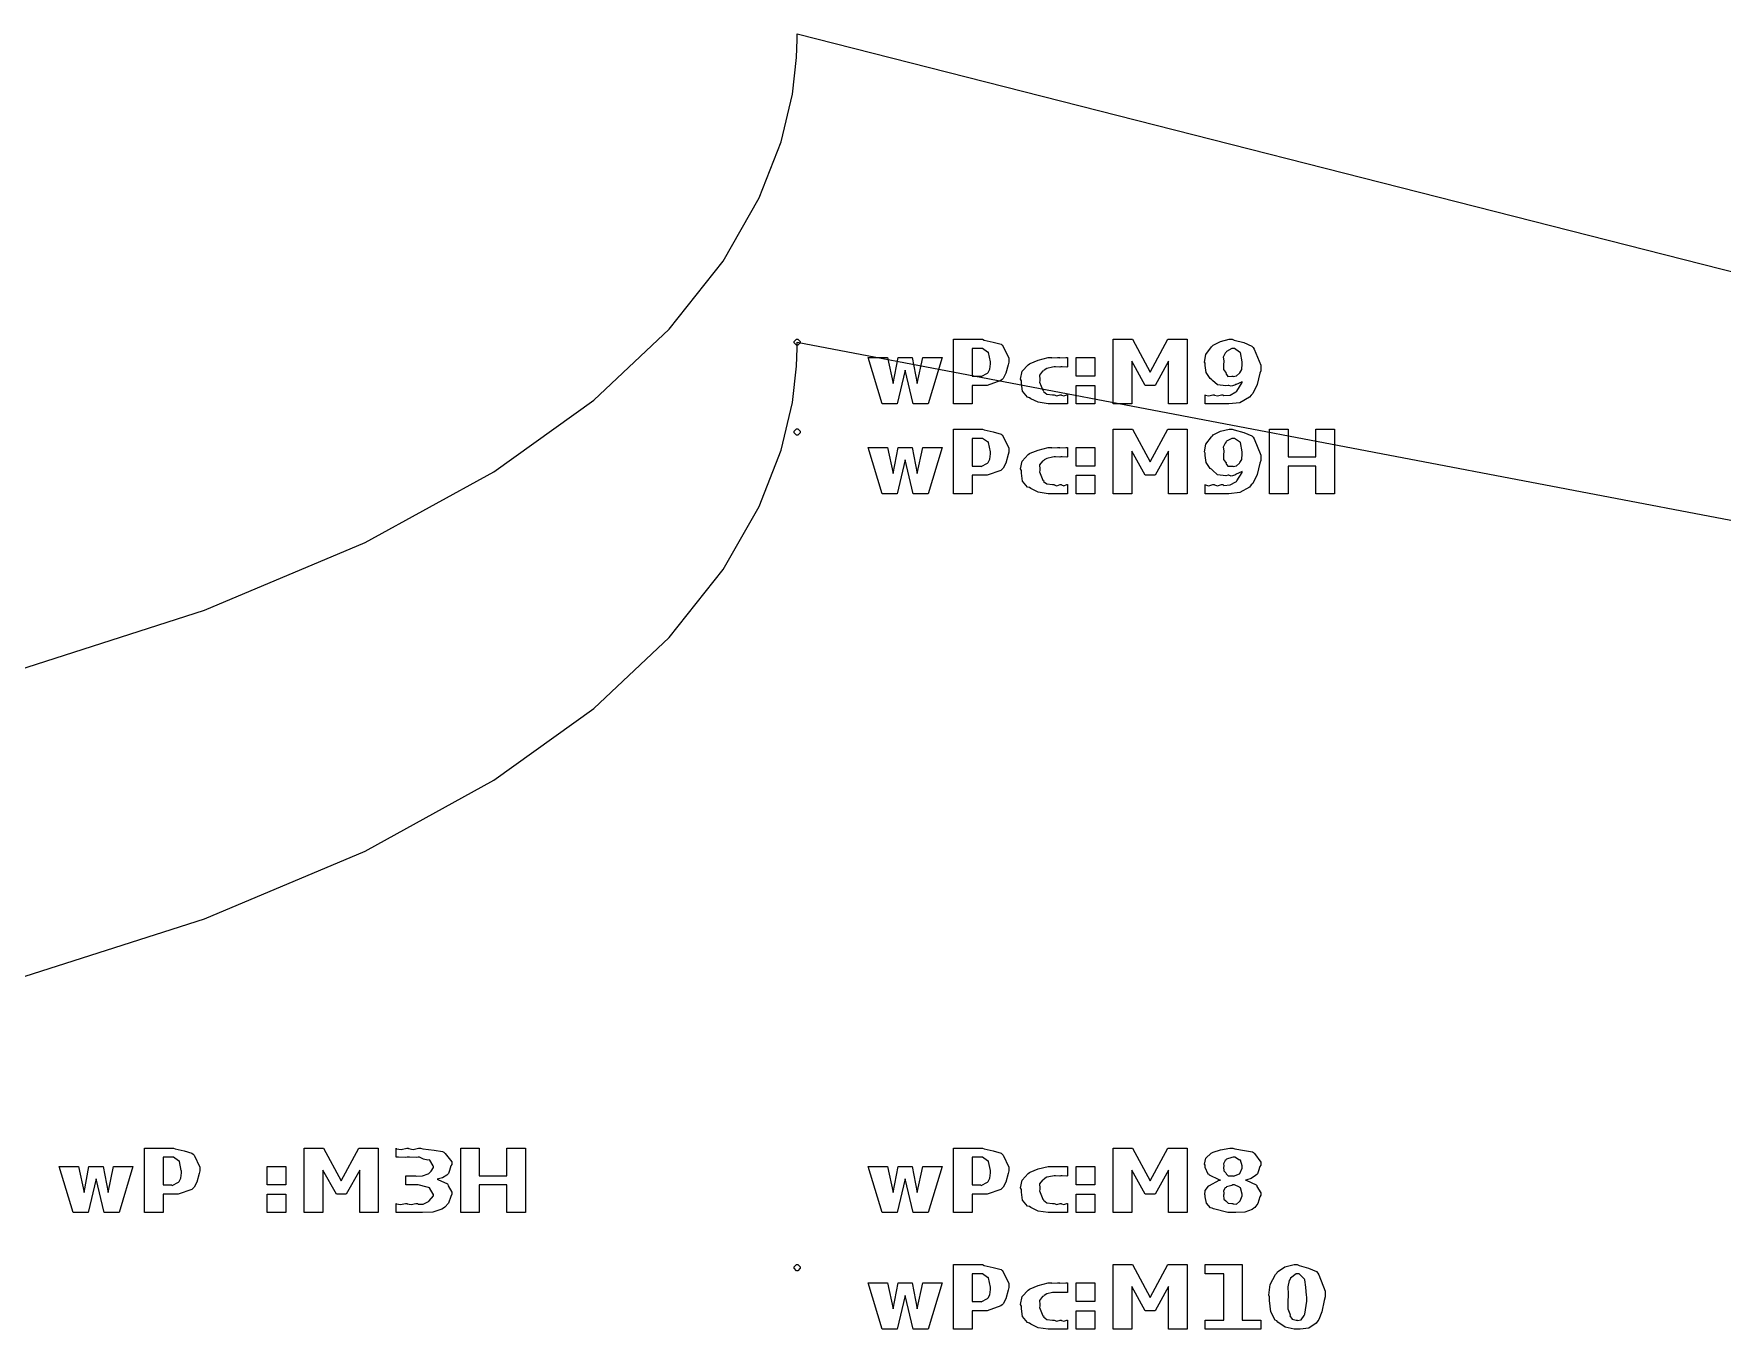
# Model space of a CAD drawing. Extents: x 0 to 25.1, y 0 to 22.3.
# Drawn here: x 2.137 to 4.291, y 18.207 to 19.861 of the extents above; entities that cross this region are included whole.
import ezdxf

# ---------------------------------------------------------------- set-up
doc = ezdxf.new("R2010")
doc.units = 0
doc.layers.get('0').update_dxf_attribs({"linetype": 'CONTINUOUS'})

msp = doc.modelspace()

# ---------------------------------------------------------------- linework, layer by layer
at = {"color": 0}
for p, q in [((3.1101, 19.8303), (3.1109, 19.8532)), ((3.1109, 19.8532), (3.1109, 19.8607)), ((3.1109, 19.8607), (9.2984, 18.286)), ((3.1048, 19.7835), (3.1101, 19.8303)), ((3.0904, 19.7229), (3.1048, 19.7835)), ((3.0625, 19.6511), (3.0904, 19.7229)), ((3.0163, 19.5706), (3.0625, 19.6511)), ((2.9475, 19.4837), (3.0163, 19.5706)), ((2.8515, 19.3932), (2.9475, 19.4837)), ((3.1101, 19.4365), (3.1109, 19.4594)), ((3.1109, 19.4594), (3.1109, 19.4671)), ((3.1109, 19.4671), (9.2984, 18.286)), ((3.1048, 19.3899), (3.1101, 19.4365)), ((2.7237, 19.3015), (2.8515, 19.3932)), ((3.0904, 19.3292), (3.1048, 19.3899)), ((3.0625, 19.2574), (3.0904, 19.3292)), ((2.5596, 19.2112), (2.7237, 19.3015)), ((3.0163, 19.1768), (3.0625, 19.2574)), ((2.3547, 19.1249), (2.5596, 19.2112)), ((2.9475, 19.09), (3.0163, 19.1768)), ((2.1044, 19.0447), (2.3547, 19.1249)), ((2.8515, 18.9994), (2.9475, 19.09)), ((2.7237, 18.9079), (2.8515, 18.9994)), ((2.5596, 18.8175), (2.7237, 18.9079)), ((2.3547, 18.7311), (2.5596, 18.8175)), ((2.1044, 18.6511), (2.3547, 18.7311))]:
    msp.add_line(p, q, dxfattribs=at)
at = {"color": 51}
for p, q in [((3.107, 19.4681), (3.1099, 19.471)), ((3.107, 19.4671), (3.107, 19.4681)), ((3.107, 19.4661), (3.107, 19.4671)), ((3.1099, 19.4631), (3.107, 19.4661)), ((3.1099, 19.471), (3.1109, 19.471)), ((3.1109, 19.4631), (3.1099, 19.4631)), ((3.1109, 19.471), (3.1119, 19.471)), ((3.1119, 19.4631), (3.1109, 19.4631)), ((3.1119, 19.471), (3.1149, 19.4681)), ((3.1149, 19.4661), (3.1119, 19.4631)), ((3.1149, 19.4681), (3.1149, 19.4671)), ((3.1149, 19.4671), (3.1149, 19.4661)), ((3.107, 19.3533), (3.1099, 19.3563)), ((3.107, 19.3524), (3.107, 19.3533)), ((3.107, 19.3514), (3.107, 19.3524)), ((3.1099, 19.3485), (3.107, 19.3514)), ((3.1099, 19.3563), (3.1109, 19.3563)), ((3.1109, 19.3563), (3.1119, 19.3563)), ((3.1119, 19.3563), (3.1149, 19.3533)), ((3.1149, 19.3514), (3.1119, 19.3485)), ((3.1149, 19.3533), (3.1149, 19.3524)), ((3.1149, 19.3524), (3.1149, 19.3514)), ((3.1109, 19.3485), (3.1099, 19.3485)), ((3.1119, 19.3485), (3.1109, 19.3485)), ((3.107, 18.2869), (3.1099, 18.2899)), ((3.107, 18.286), (3.107, 18.2869)), ((3.107, 18.285), (3.107, 18.286)), ((3.1099, 18.2819), (3.107, 18.285)), ((3.1099, 18.2899), (3.1109, 18.2899)), ((3.1109, 18.2819), (3.1099, 18.2819)), ((3.1109, 18.2899), (3.1119, 18.2899)), ((3.1119, 18.2819), (3.1109, 18.2819)), ((3.1119, 18.2899), (3.1149, 18.2869)), ((3.1149, 18.285), (3.1119, 18.2819)), ((3.1149, 18.2869), (3.1149, 18.286)), ((3.1149, 18.286), (3.1149, 18.285))]:
    msp.add_line(p, q, dxfattribs=at)
at = {"color": 9}
for p, q in [((3.3105, 19.4707), (3.3476, 19.4707)), ((3.3105, 19.3883), (3.3105, 19.4707)), ((3.3342, 19.459), (3.3342, 19.4236)), ((3.3454, 19.459), (3.3342, 19.459)), ((3.3475, 19.459), (3.3454, 19.459)), ((3.3539, 19.4543), (3.3475, 19.459)), ((3.3476, 19.4707), (3.3497, 19.4697)), ((3.3497, 19.4697), (3.3611, 19.4672)), ((3.3611, 19.4672), (3.3711, 19.4644)), ((3.3711, 19.4644), (3.3726, 19.4632)), ((3.3726, 19.4632), (3.3736, 19.4615)), ((3.3736, 19.4615), (3.3812, 19.4465)), ((3.5142, 19.4707), (3.5387, 19.4707)), ((3.5142, 19.3883), (3.5142, 19.4707)), ((3.5387, 19.4707), (3.5615, 19.4289)), ((3.5615, 19.4289), (3.5841, 19.4707)), ((3.5841, 19.4707), (3.6086, 19.4707)), ((3.6086, 19.4707), (3.6086, 19.3883)), ((3.6325, 19.4514), (3.6395, 19.461)), ((3.6395, 19.461), (3.6411, 19.4624)), ((3.6411, 19.4624), (3.642, 19.4633)), ((3.642, 19.4633), (3.651, 19.4681)), ((3.651, 19.4681), (3.6623, 19.4707)), ((3.6656, 19.4589), (3.6587, 19.4553)), ((3.6623, 19.4707), (3.666, 19.4707)), ((3.6671, 19.459), (3.6656, 19.4589)), ((3.666, 19.4707), (3.6686, 19.4697)), ((3.6692, 19.459), (3.6671, 19.459)), ((3.6686, 19.4697), (3.6809, 19.4665)), ((3.6755, 19.4543), (3.6692, 19.459)), ((3.6809, 19.4665), (3.6913, 19.4621)), ((3.6913, 19.4621), (3.6929, 19.4603)), ((3.6929, 19.4603), (3.6942, 19.4583)), ((3.6942, 19.4583), (3.7025, 19.4375)), ((3.2014, 19.4474), (3.2261, 19.4474)), ((3.2194, 19.3883), (3.2014, 19.4474)), ((3.2261, 19.4474), (3.2333, 19.4142)), ((3.2333, 19.4142), (3.2396, 19.4474)), ((3.2396, 19.4474), (3.2576, 19.4474)), ((3.2576, 19.4474), (3.2641, 19.4143)), ((3.2641, 19.4143), (3.2711, 19.4474)), ((3.2711, 19.4474), (3.2958, 19.4474)), ((3.2958, 19.4474), (3.278, 19.3883)), ((3.3545, 19.4544), (3.3539, 19.4543)), ((3.3551, 19.4538), (3.3545, 19.4544)), ((3.3575, 19.4419), (3.3551, 19.4538)), ((3.3569, 19.4324), (3.3578, 19.4392)), ((3.3578, 19.4415), (3.3575, 19.4419)), ((3.3578, 19.4392), (3.3578, 19.4415)), ((3.3801, 19.4382), (3.3774, 19.4274)), ((3.3812, 19.4415), (3.3801, 19.4382)), ((3.3812, 19.4465), (3.3812, 19.4415)), ((3.3981, 19.43), (3.4055, 19.4382)), ((3.4055, 19.4382), (3.4072, 19.4394)), ((3.4072, 19.4394), (3.4083, 19.44)), ((3.4083, 19.44), (3.4185, 19.4442)), ((3.4185, 19.4442), (3.4314, 19.4474)), ((3.4314, 19.4474), (3.4356, 19.4474)), ((3.4356, 19.4474), (3.4358, 19.4471)), ((3.4358, 19.4471), (3.4433, 19.4474)), ((3.4433, 19.4474), (3.4459, 19.4474)), ((3.4459, 19.4474), (3.4463, 19.4471)), ((3.4463, 19.4471), (3.4536, 19.4474)), ((3.4536, 19.4474), (3.4561, 19.4474)), ((3.4561, 19.4474), (3.4561, 19.4354)), ((3.467, 19.4474), (3.4907, 19.4474)), ((3.467, 19.4236), (3.467, 19.4474)), ((3.4907, 19.4474), (3.4907, 19.4236)), ((3.5552, 19.4119), (3.5379, 19.4428)), ((3.5379, 19.4428), (3.5379, 19.3883)), ((3.585, 19.4428), (3.5678, 19.4119)), ((3.585, 19.3883), (3.585, 19.4428)), ((3.6307, 19.4417), (3.6325, 19.4514)), ((3.6317, 19.4401), (3.6307, 19.4417)), ((3.6317, 19.4372), (3.6317, 19.4401)), ((3.633, 19.4282), (3.6317, 19.4372)), ((3.657, 19.4531), (3.6547, 19.4478)), ((3.6547, 19.4478), (3.6554, 19.4431)), ((3.6554, 19.4415), (3.6548, 19.4393)), ((3.6548, 19.4393), (3.6551, 19.4322)), ((3.6554, 19.4431), (3.6554, 19.4415)), ((3.6582, 19.4544), (3.657, 19.4531)), ((3.6587, 19.4553), (3.6582, 19.4544)), ((3.676, 19.4544), (3.6755, 19.4543)), ((3.6765, 19.4538), (3.676, 19.4544)), ((3.6787, 19.4419), (3.6765, 19.4538)), ((3.6782, 19.4321), (3.679, 19.4392)), ((3.679, 19.4415), (3.6787, 19.4419)), ((3.679, 19.4392), (3.679, 19.4415)), ((3.7025, 19.4375), (3.7025, 19.4306)), ((3.2487, 19.4315), (3.2385, 19.3883)), ((3.2591, 19.3883), (3.2487, 19.4315)), ((3.3342, 19.4236), (3.3454, 19.4236)), ((3.3454, 19.4236), (3.3458, 19.4232)), ((3.3458, 19.4232), (3.354, 19.4275)), ((3.3707, 19.4181), (3.3533, 19.4119)), ((3.354, 19.4275), (3.3545, 19.4282)), ((3.3545, 19.4282), (3.3546, 19.4282)), ((3.3546, 19.4282), (3.3569, 19.4324)), ((3.3726, 19.4196), (3.3707, 19.4181)), ((3.374, 19.4208), (3.3726, 19.4196)), ((3.3774, 19.4274), (3.374, 19.4208)), ((3.3961, 19.42), (3.3981, 19.43)), ((3.397, 19.4178), (3.3961, 19.42)), ((3.397, 19.4144), (3.397, 19.4178)), ((3.3985, 19.4044), (3.397, 19.4144)), ((3.4207, 19.4178), (3.42, 19.4162)), ((3.42, 19.4162), (3.4246, 19.4056)), ((3.4238, 19.4299), (3.4203, 19.4251)), ((3.4203, 19.4251), (3.4207, 19.4196)), ((3.4207, 19.4196), (3.4207, 19.4178)), ((3.4255, 19.4306), (3.4238, 19.4299)), ((3.4262, 19.4314), (3.4255, 19.4306)), ((3.4297, 19.4335), (3.4262, 19.4314)), ((3.4366, 19.435), (3.4297, 19.4335)), ((3.4389, 19.4354), (3.4366, 19.435)), ((3.4407, 19.4354), (3.4389, 19.4354)), ((3.4461, 19.435), (3.4407, 19.4354)), ((3.4474, 19.4354), (3.4461, 19.435)), ((3.4493, 19.4354), (3.4474, 19.4354)), ((3.4552, 19.435), (3.4493, 19.4354)), ((3.4561, 19.4354), (3.4552, 19.435)), ((3.4907, 19.4236), (3.467, 19.4236)), ((3.6379, 19.4206), (3.633, 19.4282)), ((3.6398, 19.4196), (3.6379, 19.4206)), ((3.6411, 19.4183), (3.6398, 19.4196)), ((3.6475, 19.4126), (3.6411, 19.4183)), ((3.6551, 19.4322), (3.6577, 19.4288)), ((3.6577, 19.4288), (3.6582, 19.4281)), ((3.6582, 19.4281), (3.658, 19.4271)), ((3.658, 19.4271), (3.6606, 19.4233)), ((3.6606, 19.4233), (3.6655, 19.4236)), ((3.6655, 19.4236), (3.6671, 19.4236)), ((3.6671, 19.4236), (3.6675, 19.4232)), ((3.6675, 19.4232), (3.6717, 19.4239)), ((3.6781, 19.4162), (3.6713, 19.4132)), ((3.6717, 19.4239), (3.6755, 19.4274)), ((3.6719, 19.4047), (3.6788, 19.4154)), ((3.6755, 19.4274), (3.676, 19.4281)), ((3.676, 19.4281), (3.6782, 19.4321)), ((3.676, 19.4281), (3.676, 19.4281)), ((3.679, 19.4167), (3.6781, 19.4162)), ((3.6788, 19.4154), (3.679, 19.4167)), ((3.7014, 19.4274), (3.6978, 19.4129)), ((3.7025, 19.4306), (3.7014, 19.4274)), ((3.3476, 19.4119), (3.3342, 19.4119)), ((3.3342, 19.4119), (3.3342, 19.3883)), ((3.3533, 19.4119), (3.3476, 19.4119)), ((3.4048, 19.3968), (3.3985, 19.4044)), ((3.4072, 19.3961), (3.4048, 19.3968)), ((3.409, 19.3949), (3.4072, 19.3961)), ((3.4184, 19.3903), (3.409, 19.3949)), ((3.4246, 19.4056), (3.4255, 19.4047)), ((3.4255, 19.4047), (3.4253, 19.4042)), ((3.4253, 19.4042), (3.4296, 19.4008)), ((3.4296, 19.4008), (3.4366, 19.4)), ((3.4366, 19.4), (3.4389, 19.4)), ((3.4389, 19.4), (3.4389, 19.3999)), ((3.4389, 19.3999), (3.4421, 19.3986)), ((3.4421, 19.3986), (3.4465, 19.4)), ((3.4465, 19.4), (3.448, 19.4)), ((3.448, 19.4), (3.4481, 19.3996)), ((3.4481, 19.3996), (3.4513, 19.3986)), ((3.4513, 19.3986), (3.4549, 19.4)), ((3.4549, 19.4), (3.4561, 19.4)), ((3.4561, 19.4), (3.4561, 19.3883)), ((3.467, 19.4119), (3.4907, 19.4119)), ((3.467, 19.3883), (3.467, 19.4119)), ((3.4907, 19.4119), (3.4907, 19.3883)), ((3.5678, 19.4119), (3.5552, 19.4119)), ((3.6317, 19.3883), (3.6317, 19.4)), ((3.6317, 19.4), (3.6317, 19.3996)), ((3.6317, 19.3996), (3.6361, 19.3986)), ((3.6361, 19.3986), (3.6414, 19.4)), ((3.6414, 19.4), (3.6432, 19.4)), ((3.6432, 19.4), (3.6433, 19.3996)), ((3.6433, 19.3996), (3.6475, 19.3986)), ((3.6579, 19.4112), (3.6475, 19.4126)), ((3.6475, 19.3986), (3.6524, 19.4)), ((3.6524, 19.4), (3.6541, 19.4)), ((3.6541, 19.4), (3.6554, 19.399)), ((3.6554, 19.399), (3.6633, 19.3996)), ((3.661, 19.4119), (3.6579, 19.4112)), ((3.6619, 19.4119), (3.661, 19.4119)), ((3.6649, 19.4108), (3.6619, 19.4119)), ((3.6633, 19.3996), (3.6706, 19.4035)), ((3.6694, 19.4122), (3.6649, 19.4108)), ((3.6706, 19.4131), (3.6694, 19.4122)), ((3.6713, 19.4132), (3.6706, 19.4131)), ((3.6706, 19.4035), (3.6717, 19.4042)), ((3.6717, 19.4042), (3.6719, 19.4047)), ((3.6882, 19.3968), (3.6758, 19.3897)), ((3.6903, 19.3996), (3.6882, 19.3968)), ((3.6923, 19.4015), (3.6903, 19.3996)), ((3.6978, 19.4129), (3.6923, 19.4015)), ((3.2385, 19.3883), (3.2194, 19.3883)), ((3.278, 19.3883), (3.2591, 19.3883)), ((3.3342, 19.3883), (3.3105, 19.3883)), ((3.4313, 19.3883), (3.4184, 19.3903)), ((3.4356, 19.3883), (3.4313, 19.3883)), ((3.4376, 19.3883), (3.4356, 19.3883)), ((3.4433, 19.3883), (3.4376, 19.3883)), ((3.4459, 19.3883), (3.4433, 19.3883)), ((3.4478, 19.3883), (3.4459, 19.3883)), ((3.4535, 19.3883), (3.4478, 19.3883)), ((3.4561, 19.3883), (3.4535, 19.3883)), ((3.4907, 19.3883), (3.467, 19.3883)), ((3.5379, 19.3883), (3.5142, 19.3883)), ((3.6086, 19.3883), (3.585, 19.3883)), ((3.634, 19.3883), (3.6317, 19.3883)), ((3.6408, 19.3883), (3.634, 19.3883)), ((3.6439, 19.3883), (3.6408, 19.3883)), ((3.6463, 19.3883), (3.6439, 19.3883)), ((3.6538, 19.3883), (3.6463, 19.3883)), ((3.6571, 19.3883), (3.6538, 19.3883)), ((3.6618, 19.3883), (3.6571, 19.3883)), ((3.6758, 19.3897), (3.6618, 19.3883)), ((3.3105, 19.3561), (3.3476, 19.3561)), ((3.3105, 19.2736), (3.3105, 19.3561)), ((3.3476, 19.3561), (3.3497, 19.355)), ((3.3497, 19.355), (3.3611, 19.3525)), ((3.3611, 19.3525), (3.3711, 19.3497)), ((3.5142, 19.3561), (3.5387, 19.3561)), ((3.5142, 19.2736), (3.5142, 19.3561)), ((3.5387, 19.3561), (3.5615, 19.3142)), ((3.5615, 19.3142), (3.5841, 19.3561)), ((3.5841, 19.3561), (3.6086, 19.3561)), ((3.6086, 19.3561), (3.6086, 19.2736)), ((3.642, 19.3486), (3.651, 19.3535)), ((3.651, 19.3535), (3.6623, 19.3561)), ((3.6623, 19.3561), (3.666, 19.3561)), ((3.666, 19.3561), (3.6686, 19.355)), ((3.6686, 19.355), (3.6809, 19.3518)), ((3.6809, 19.3518), (3.6913, 19.3474)), ((3.7139, 19.3561), (3.7375, 19.3561)), ((3.7139, 19.2736), (3.7139, 19.3561)), ((3.7375, 19.3561), (3.7375, 19.3207)), ((3.7729, 19.3207), (3.7729, 19.3561)), ((3.7729, 19.3561), (3.7966, 19.3561)), ((3.7966, 19.3561), (3.7966, 19.2736)), ((3.2014, 19.3326), (3.2261, 19.3326)), ((3.2194, 19.2736), (3.2014, 19.3326)), ((3.2261, 19.3326), (3.2333, 19.2994)), ((3.2333, 19.2994), (3.2396, 19.3326)), ((3.2396, 19.3326), (3.2576, 19.3326)), ((3.2576, 19.3326), (3.2641, 19.2996)), ((3.2641, 19.2996), (3.2711, 19.3326)), ((3.2711, 19.3326), (3.2958, 19.3326)), ((3.2958, 19.3326), (3.278, 19.2736)), ((3.3342, 19.3443), (3.3342, 19.309)), ((3.3454, 19.3443), (3.3342, 19.3443)), ((3.3475, 19.3443), (3.3454, 19.3443)), ((3.3539, 19.3397), (3.3475, 19.3443)), ((3.3545, 19.3397), (3.3539, 19.3397)), ((3.3551, 19.339), (3.3545, 19.3397)), ((3.3575, 19.3272), (3.3551, 19.339)), ((3.3711, 19.3497), (3.3726, 19.3485)), ((3.3726, 19.3485), (3.3736, 19.3468)), ((3.3736, 19.3468), (3.3812, 19.3318)), ((3.3812, 19.3318), (3.3812, 19.3268)), ((3.4083, 19.3254), (3.4185, 19.3294)), ((3.4185, 19.3294), (3.4314, 19.3326)), ((3.4314, 19.3326), (3.4356, 19.3326)), ((3.4356, 19.3326), (3.4358, 19.3324)), ((3.4358, 19.3324), (3.4433, 19.3326)), ((3.4433, 19.3326), (3.4459, 19.3326)), ((3.4459, 19.3326), (3.4463, 19.3324)), ((3.4463, 19.3324), (3.4536, 19.3326)), ((3.4536, 19.3326), (3.4561, 19.3326)), ((3.4561, 19.3326), (3.4561, 19.3207)), ((3.467, 19.3326), (3.4907, 19.3326)), ((3.467, 19.309), (3.467, 19.3326)), ((3.4907, 19.3326), (3.4907, 19.309)), ((3.6307, 19.3269), (3.6325, 19.3367)), ((3.6325, 19.3367), (3.6395, 19.3463)), ((3.6395, 19.3463), (3.6411, 19.3476)), ((3.6411, 19.3476), (3.642, 19.3486)), ((3.657, 19.3383), (3.6547, 19.3331)), ((3.6547, 19.3331), (3.6554, 19.3283)), ((3.6554, 19.3283), (3.6554, 19.3268)), ((3.6582, 19.3397), (3.657, 19.3383)), ((3.6587, 19.3406), (3.6582, 19.3397)), ((3.6656, 19.3443), (3.6587, 19.3406)), ((3.6671, 19.3443), (3.6656, 19.3443)), ((3.6692, 19.3443), (3.6671, 19.3443)), ((3.6755, 19.3397), (3.6692, 19.3443)), ((3.676, 19.3397), (3.6755, 19.3397)), ((3.6765, 19.339), (3.676, 19.3397)), ((3.6787, 19.3272), (3.6765, 19.339)), ((3.6913, 19.3474), (3.6929, 19.3457)), ((3.6929, 19.3457), (3.6942, 19.3438)), ((3.6942, 19.3438), (3.7025, 19.3229)), ((3.2487, 19.3168), (3.2385, 19.2736)), ((3.2591, 19.2736), (3.2487, 19.3168)), ((3.3342, 19.309), (3.3454, 19.309)), ((3.3454, 19.309), (3.3458, 19.3085)), ((3.3458, 19.3085), (3.354, 19.3128)), ((3.354, 19.3128), (3.3545, 19.3135)), ((3.3545, 19.3135), (3.3546, 19.3135)), ((3.3546, 19.3135), (3.3569, 19.3176)), ((3.3569, 19.3176), (3.3578, 19.3244)), ((3.3578, 19.3268), (3.3575, 19.3272)), ((3.3578, 19.3244), (3.3578, 19.3268)), ((3.3774, 19.3128), (3.374, 19.3061)), ((3.3801, 19.3235), (3.3774, 19.3128)), ((3.3812, 19.3268), (3.3801, 19.3235)), ((3.3961, 19.3053), (3.3981, 19.3153)), ((3.3981, 19.3153), (3.4055, 19.3235)), ((3.4055, 19.3235), (3.4072, 19.3249)), ((3.4072, 19.3249), (3.4083, 19.3254)), ((3.4238, 19.3153), (3.4203, 19.3104)), ((3.4203, 19.3104), (3.4207, 19.305)), ((3.4255, 19.316), (3.4238, 19.3153)), ((3.4262, 19.3167), (3.4255, 19.316)), ((3.4297, 19.3187), (3.4262, 19.3167)), ((3.4366, 19.3203), (3.4297, 19.3187)), ((3.4389, 19.3207), (3.4366, 19.3203)), ((3.4407, 19.3207), (3.4389, 19.3207)), ((3.4461, 19.3203), (3.4407, 19.3207)), ((3.4474, 19.3207), (3.4461, 19.3203)), ((3.4493, 19.3207), (3.4474, 19.3207)), ((3.4552, 19.3203), (3.4493, 19.3207)), ((3.4561, 19.3207), (3.4552, 19.3203)), ((3.4907, 19.309), (3.467, 19.309)), ((3.5552, 19.2972), (3.5379, 19.3281)), ((3.5379, 19.3281), (3.5379, 19.2736)), ((3.585, 19.3281), (3.5678, 19.2972)), ((3.585, 19.2736), (3.585, 19.3281)), ((3.6317, 19.3254), (3.6307, 19.3269)), ((3.6317, 19.3225), (3.6317, 19.3254)), ((3.633, 19.3135), (3.6317, 19.3225)), ((3.6379, 19.3058), (3.633, 19.3135)), ((3.6554, 19.3268), (3.6548, 19.3246)), ((3.6548, 19.3246), (3.6551, 19.3175)), ((3.6551, 19.3175), (3.6577, 19.314)), ((3.6577, 19.314), (3.6582, 19.3133)), ((3.6582, 19.3133), (3.658, 19.3124)), ((3.658, 19.3124), (3.6606, 19.3086)), ((3.6606, 19.3086), (3.6655, 19.309)), ((3.6655, 19.309), (3.6671, 19.309)), ((3.6671, 19.309), (3.6675, 19.3085)), ((3.6675, 19.3085), (3.6717, 19.3092)), ((3.6717, 19.3092), (3.6755, 19.3126)), ((3.6755, 19.3126), (3.676, 19.3133)), ((3.676, 19.3133), (3.6782, 19.3175)), ((3.676, 19.3133), (3.676, 19.3133)), ((3.6782, 19.3175), (3.679, 19.3244)), ((3.679, 19.3268), (3.6787, 19.3272)), ((3.679, 19.3244), (3.679, 19.3268)), ((3.7014, 19.3126), (3.6978, 19.2982)), ((3.7025, 19.316), (3.7014, 19.3126)), ((3.7025, 19.3229), (3.7025, 19.316)), ((3.7375, 19.3207), (3.7729, 19.3207)), ((3.7729, 19.309), (3.7375, 19.309)), ((3.7375, 19.309), (3.7375, 19.2736)), ((3.7729, 19.2736), (3.7729, 19.309)), ((3.3476, 19.2972), (3.3342, 19.2972)), ((3.3342, 19.2972), (3.3342, 19.2736)), ((3.3533, 19.2972), (3.3476, 19.2972)), ((3.3707, 19.3033), (3.3533, 19.2972)), ((3.3726, 19.3049), (3.3707, 19.3033)), ((3.374, 19.3061), (3.3726, 19.3049)), ((3.397, 19.3031), (3.3961, 19.3053)), ((3.397, 19.2999), (3.397, 19.3031)), ((3.3985, 19.2897), (3.397, 19.2999)), ((3.4048, 19.2821), (3.3985, 19.2897)), ((3.4207, 19.3031), (3.42, 19.3015)), ((3.42, 19.3015), (3.4246, 19.291)), ((3.4207, 19.305), (3.4207, 19.3031)), ((3.4246, 19.291), (3.4255, 19.2901)), ((3.4255, 19.2901), (3.4253, 19.2894)), ((3.4253, 19.2894), (3.4296, 19.2862)), ((3.4296, 19.2862), (3.4366, 19.2853)), ((3.4366, 19.2853), (3.4389, 19.2853)), ((3.4389, 19.2853), (3.4389, 19.2851)), ((3.4389, 19.2851), (3.4421, 19.2839)), ((3.4421, 19.2839), (3.4465, 19.2853)), ((3.4465, 19.2853), (3.448, 19.2853)), ((3.448, 19.2853), (3.4481, 19.2849)), ((3.4513, 19.2839), (3.4549, 19.2853)), ((3.4549, 19.2853), (3.4561, 19.2853)), ((3.4561, 19.2853), (3.4561, 19.2736)), ((3.467, 19.2972), (3.4907, 19.2972)), ((3.467, 19.2736), (3.467, 19.2972)), ((3.4907, 19.2972), (3.4907, 19.2736)), ((3.5678, 19.2972), (3.5552, 19.2972)), ((3.6317, 19.2736), (3.6317, 19.2853)), ((3.6317, 19.2853), (3.6317, 19.285)), ((3.6361, 19.2839), (3.6414, 19.2853)), ((3.6398, 19.3049), (3.6379, 19.3058)), ((3.6411, 19.3036), (3.6398, 19.3049)), ((3.6475, 19.2979), (3.6411, 19.3036)), ((3.6414, 19.2853), (3.6432, 19.2853)), ((3.6432, 19.2853), (3.6433, 19.2849)), ((3.6579, 19.2965), (3.6475, 19.2979)), ((3.6475, 19.2839), (3.6524, 19.2853)), ((3.6524, 19.2853), (3.6541, 19.2853)), ((3.6541, 19.2853), (3.6554, 19.2843)), ((3.661, 19.2972), (3.6579, 19.2965)), ((3.6619, 19.2972), (3.661, 19.2972)), ((3.6649, 19.2961), (3.6619, 19.2972)), ((3.6633, 19.2849), (3.6706, 19.2888)), ((3.6694, 19.2975), (3.6649, 19.2961)), ((3.6706, 19.2983), (3.6694, 19.2975)), ((3.6713, 19.2986), (3.6706, 19.2983)), ((3.6706, 19.2888), (3.6717, 19.2894)), ((3.6781, 19.3015), (3.6713, 19.2986)), ((3.6717, 19.2894), (3.6719, 19.29)), ((3.6719, 19.29), (3.6788, 19.3007)), ((3.679, 19.3021), (3.6781, 19.3015)), ((3.6788, 19.3007), (3.679, 19.3021)), ((3.6923, 19.2868), (3.6903, 19.2849)), ((3.6978, 19.2982), (3.6923, 19.2868)), ((3.2385, 19.2736), (3.2194, 19.2736)), ((3.278, 19.2736), (3.2591, 19.2736)), ((3.3342, 19.2736), (3.3105, 19.2736)), ((3.4072, 19.2814), (3.4048, 19.2821)), ((3.409, 19.2801), (3.4072, 19.2814)), ((3.4184, 19.2756), (3.409, 19.2801)), ((3.4313, 19.2736), (3.4184, 19.2756)), ((3.4356, 19.2736), (3.4313, 19.2736)), ((3.4376, 19.2736), (3.4356, 19.2736)), ((3.4433, 19.2736), (3.4376, 19.2736)), ((3.4459, 19.2736), (3.4433, 19.2736)), ((3.4478, 19.2736), (3.4459, 19.2736)), ((3.4535, 19.2736), (3.4478, 19.2736)), ((3.4481, 19.2849), (3.4513, 19.2839)), ((3.4561, 19.2736), (3.4535, 19.2736)), ((3.4907, 19.2736), (3.467, 19.2736)), ((3.5379, 19.2736), (3.5142, 19.2736)), ((3.6086, 19.2736), (3.585, 19.2736)), ((3.6317, 19.285), (3.6361, 19.2839)), ((3.634, 19.2736), (3.6317, 19.2736)), ((3.6408, 19.2736), (3.634, 19.2736)), ((3.6439, 19.2736), (3.6408, 19.2736)), ((3.6433, 19.2849), (3.6475, 19.2839)), ((3.6463, 19.2736), (3.6439, 19.2736)), ((3.6538, 19.2736), (3.6463, 19.2736)), ((3.6571, 19.2736), (3.6538, 19.2736)), ((3.6554, 19.2843), (3.6633, 19.2849)), ((3.6618, 19.2736), (3.6571, 19.2736)), ((3.6758, 19.275), (3.6618, 19.2736)), ((3.6882, 19.2821), (3.6758, 19.275)), ((3.6903, 19.2849), (3.6882, 19.2821)), ((3.7375, 19.2736), (3.7139, 19.2736)), ((3.7966, 19.2736), (3.7729, 19.2736)), ((2.2781, 18.4385), (2.3152, 18.4385)), ((2.2781, 18.356), (2.2781, 18.4385)), ((2.3017, 18.4267), (2.3017, 18.3914)), ((2.313, 18.4267), (2.3017, 18.4267)), ((2.3151, 18.4267), (2.313, 18.4267)), ((2.3215, 18.4221), (2.3151, 18.4267)), ((2.3152, 18.4385), (2.3173, 18.4374)), ((2.3173, 18.4374), (2.3286, 18.4349)), ((2.3286, 18.4349), (2.3386, 18.4321)), ((2.3386, 18.4321), (2.3401, 18.4308)), ((2.3401, 18.4308), (2.3412, 18.4292)), ((2.3412, 18.4292), (2.3488, 18.4142)), ((2.4818, 18.4385), (2.5063, 18.4385)), ((2.4818, 18.356), (2.4818, 18.4385)), ((2.5063, 18.4385), (2.5291, 18.3965)), ((2.5291, 18.3965), (2.5517, 18.4385)), ((2.5517, 18.4385), (2.5762, 18.4385)), ((2.5762, 18.4385), (2.5762, 18.356)), ((2.5993, 18.4267), (2.5993, 18.4385)), ((2.5993, 18.4385), (2.5996, 18.4376)), ((2.6023, 18.4267), (2.5993, 18.4267)), ((2.5996, 18.4376), (2.6057, 18.4368)), ((2.6111, 18.4265), (2.6023, 18.4267)), ((2.6057, 18.4368), (2.6126, 18.4385)), ((2.6132, 18.4267), (2.6111, 18.4265)), ((2.6126, 18.4385), (2.615, 18.4385)), ((2.6162, 18.4267), (2.6132, 18.4267)), ((2.615, 18.4385), (2.615, 18.4378)), ((2.615, 18.4378), (2.6209, 18.4368)), ((2.6251, 18.4265), (2.6162, 18.4267)), ((2.6209, 18.4368), (2.6278, 18.4385)), ((2.6273, 18.4267), (2.6251, 18.4265)), ((2.629, 18.4267), (2.6273, 18.4267)), ((2.6278, 18.4385), (2.6301, 18.4385)), ((2.6339, 18.4244), (2.629, 18.4267)), ((2.6301, 18.4385), (2.6334, 18.4374)), ((2.6334, 18.4374), (2.6476, 18.4356)), ((2.6397, 18.4232), (2.6339, 18.4244)), ((2.6414, 18.4236), (2.6397, 18.4232)), ((2.6423, 18.4232), (2.6414, 18.4236)), ((2.6463, 18.4158), (2.6423, 18.4232)), ((2.6476, 18.4356), (2.6585, 18.434)), ((2.6585, 18.434), (2.6601, 18.4332)), ((2.6601, 18.4332), (2.6615, 18.4317)), ((2.6615, 18.4317), (2.6701, 18.421)), ((2.6815, 18.4385), (2.7051, 18.4385)), ((2.6815, 18.356), (2.6815, 18.4385)), ((2.7051, 18.4385), (2.7051, 18.4031)), ((2.7405, 18.4031), (2.7405, 18.4385)), ((2.7405, 18.4385), (2.7642, 18.4385)), ((2.7642, 18.4385), (2.7642, 18.356)), ((3.3105, 18.4385), (3.3476, 18.4385)), ((3.3105, 18.356), (3.3105, 18.4385)), ((3.3342, 18.4267), (3.3342, 18.3914)), ((3.3454, 18.4267), (3.3342, 18.4267)), ((3.3475, 18.4267), (3.3454, 18.4267)), ((3.3539, 18.4221), (3.3475, 18.4267)), ((3.3476, 18.4385), (3.3497, 18.4374)), ((3.3497, 18.4374), (3.3611, 18.4349)), ((3.3611, 18.4349), (3.3711, 18.4321)), ((3.3711, 18.4321), (3.3726, 18.4308)), ((3.3726, 18.4308), (3.3736, 18.4292)), ((3.3736, 18.4292), (3.3812, 18.4142)), ((3.5142, 18.4385), (3.5387, 18.4385)), ((3.5142, 18.356), (3.5142, 18.4385)), ((3.5387, 18.4385), (3.5615, 18.3965)), ((3.5615, 18.3965), (3.5841, 18.4385)), ((3.5841, 18.4385), (3.6086, 18.4385)), ((3.6086, 18.4385), (3.6086, 18.356)), ((3.6307, 18.4181), (3.6325, 18.4254)), ((3.6325, 18.4254), (3.6393, 18.4319)), ((3.6393, 18.4319), (3.6408, 18.4328)), ((3.6408, 18.4328), (3.6418, 18.4331)), ((3.6418, 18.4331), (3.651, 18.4361)), ((3.651, 18.4361), (3.6631, 18.4385)), ((3.6584, 18.4236), (3.6573, 18.4225)), ((3.6589, 18.4242), (3.6584, 18.4236)), ((3.6658, 18.4265), (3.6589, 18.4242)), ((3.6631, 18.4385), (3.6671, 18.4385)), ((3.6673, 18.4267), (3.6658, 18.4265)), ((3.6671, 18.4385), (3.6695, 18.4374)), ((3.6693, 18.4267), (3.6673, 18.4267)), ((3.6755, 18.4232), (3.6693, 18.4267)), ((3.6695, 18.4374), (3.6816, 18.4354)), ((3.676, 18.4236), (3.6755, 18.4232)), ((3.6765, 18.4232), (3.676, 18.4236)), ((3.6787, 18.4157), (3.6765, 18.4232)), ((3.6816, 18.4354), (3.6919, 18.4337)), ((3.6919, 18.4337), (3.6934, 18.4328)), ((3.6934, 18.4328), (3.6946, 18.4313)), ((3.6946, 18.4313), (3.7025, 18.4204)), ((2.1689, 18.415), (2.1937, 18.415)), ((2.187, 18.356), (2.1689, 18.415)), ((2.1937, 18.415), (2.2008, 18.3818)), ((2.2008, 18.3818), (2.2071, 18.415)), ((2.2071, 18.415), (2.2252, 18.415)), ((2.2252, 18.415), (2.2317, 18.3819)), ((2.2317, 18.3819), (2.2386, 18.415)), ((2.2386, 18.415), (2.2633, 18.415)), ((2.2633, 18.415), (2.2456, 18.356)), ((2.3221, 18.4221), (2.3215, 18.4221)), ((2.3226, 18.4214), (2.3221, 18.4221)), ((2.325, 18.4096), (2.3226, 18.4214)), ((2.3245, 18.4), (2.3254, 18.4068)), ((2.3254, 18.4092), (2.325, 18.4096)), ((2.3254, 18.4068), (2.3254, 18.4092)), ((2.3477, 18.4058), (2.3449, 18.3951)), ((2.3488, 18.4092), (2.3477, 18.4058)), ((2.3488, 18.4142), (2.3488, 18.4092)), ((2.4346, 18.415), (2.4583, 18.415)), ((2.4346, 18.3914), (2.4346, 18.415)), ((2.4583, 18.415), (2.4583, 18.3914)), ((2.5229, 18.3796), (2.5055, 18.4104)), ((2.5055, 18.4104), (2.5055, 18.356)), ((2.5526, 18.4104), (2.5354, 18.3796)), ((2.5526, 18.356), (2.5526, 18.4104)), ((2.6113, 18.3914), (2.6113, 18.4031)), ((2.6113, 18.4031), (2.6239, 18.4031)), ((2.6239, 18.4031), (2.6251, 18.4026)), ((2.6251, 18.4026), (2.6328, 18.4031)), ((2.6328, 18.4031), (2.64, 18.4056)), ((2.64, 18.4056), (2.641, 18.4061)), ((2.641, 18.4061), (2.6437, 18.4089)), ((2.641, 18.4061), (2.641, 18.4061)), ((2.6437, 18.4089), (2.6467, 18.4136)), ((2.6467, 18.4151), (2.6463, 18.4158)), ((2.6467, 18.4136), (2.6467, 18.4151)), ((2.6639, 18.4039), (2.6585, 18.4004)), ((2.6653, 18.4053), (2.6639, 18.4039)), ((2.6661, 18.406), (2.6653, 18.4053)), ((2.6672, 18.41), (2.6661, 18.406)), ((2.6691, 18.4157), (2.6672, 18.41)), ((2.6701, 18.4174), (2.6691, 18.4157)), ((2.6701, 18.421), (2.6701, 18.4174)), ((2.7051, 18.4031), (2.7405, 18.4031)), ((3.2014, 18.415), (3.2261, 18.415)), ((3.2194, 18.356), (3.2014, 18.415)), ((3.2261, 18.415), (3.2333, 18.3818)), ((3.2333, 18.3818), (3.2396, 18.415)), ((3.2396, 18.415), (3.2576, 18.415)), ((3.2576, 18.415), (3.2641, 18.3819)), ((3.2641, 18.3819), (3.2711, 18.415)), ((3.2711, 18.415), (3.2958, 18.415)), ((3.2958, 18.415), (3.278, 18.356)), ((3.3545, 18.4221), (3.3539, 18.4221)), ((3.3551, 18.4214), (3.3545, 18.4221)), ((3.3575, 18.4096), (3.3551, 18.4214)), ((3.3569, 18.4), (3.3578, 18.4068)), ((3.3578, 18.4092), (3.3575, 18.4096)), ((3.3578, 18.4068), (3.3578, 18.4092)), ((3.3801, 18.4058), (3.3774, 18.3951)), ((3.3812, 18.4092), (3.3801, 18.4058)), ((3.3812, 18.4142), (3.3812, 18.4092)), ((3.3981, 18.3976), (3.4055, 18.4058)), ((3.4055, 18.4058), (3.4072, 18.4072)), ((3.4072, 18.4072), (3.4083, 18.4078)), ((3.4083, 18.4078), (3.4185, 18.4118)), ((3.4185, 18.4118), (3.4314, 18.415)), ((3.4366, 18.4026), (3.4297, 18.4011)), ((3.4314, 18.415), (3.4356, 18.415)), ((3.4356, 18.415), (3.4358, 18.4147)), ((3.4358, 18.4147), (3.4433, 18.415)), ((3.4389, 18.4031), (3.4366, 18.4026)), ((3.4407, 18.4031), (3.4389, 18.4031)), ((3.4461, 18.4026), (3.4407, 18.4031)), ((3.4433, 18.415), (3.4459, 18.415)), ((3.4459, 18.415), (3.4463, 18.4147)), ((3.4474, 18.4031), (3.4461, 18.4026)), ((3.4463, 18.4147), (3.4536, 18.415)), ((3.4493, 18.4031), (3.4474, 18.4031)), ((3.4552, 18.4026), (3.4493, 18.4031)), ((3.4536, 18.415), (3.4561, 18.415)), ((3.4561, 18.4031), (3.4552, 18.4026)), ((3.4561, 18.415), (3.4561, 18.4031)), ((3.467, 18.415), (3.4907, 18.415)), ((3.467, 18.3914), (3.467, 18.415)), ((3.4907, 18.415), (3.4907, 18.3914)), ((3.5552, 18.3796), (3.5379, 18.4104)), ((3.5379, 18.4104), (3.5379, 18.356)), ((3.585, 18.4104), (3.5678, 18.3796)), ((3.585, 18.356), (3.585, 18.4104)), ((3.6317, 18.4167), (3.6307, 18.4181)), ((3.6317, 18.4138), (3.6317, 18.4167)), ((3.6355, 18.405), (3.6317, 18.4138)), ((3.6365, 18.4047), (3.6355, 18.405)), ((3.6373, 18.404), (3.6365, 18.4047)), ((3.6493, 18.3981), (3.6373, 18.404)), ((3.6573, 18.4225), (3.6548, 18.4185)), ((3.6548, 18.4185), (3.6554, 18.4158)), ((3.6554, 18.415), (3.6548, 18.4139)), ((3.6548, 18.4139), (3.6552, 18.4094)), ((3.6552, 18.4094), (3.6579, 18.4067)), ((3.6554, 18.4158), (3.6554, 18.415)), ((3.6579, 18.4067), (3.6584, 18.4061)), ((3.6584, 18.4061), (3.6582, 18.4056)), ((3.6582, 18.4056), (3.6608, 18.4028)), ((3.6608, 18.4028), (3.6657, 18.4031)), ((3.6657, 18.4031), (3.6673, 18.4031)), ((3.6673, 18.4031), (3.6677, 18.4026)), ((3.6677, 18.4026), (3.6755, 18.4056)), ((3.6755, 18.4056), (3.676, 18.4061)), ((3.676, 18.4061), (3.679, 18.4128)), ((3.676, 18.4061), (3.676, 18.4061)), ((3.679, 18.415), (3.6787, 18.4157)), ((3.679, 18.4128), (3.679, 18.415)), ((3.696, 18.4035), (3.6904, 18.3997)), ((3.6975, 18.4047), (3.696, 18.4035)), ((3.6983, 18.4056), (3.6975, 18.4047)), ((3.6995, 18.4094), (3.6983, 18.4056)), ((3.7014, 18.4151), (3.6995, 18.4094)), ((3.7025, 18.4167), (3.7014, 18.4151)), ((3.7025, 18.4204), (3.7025, 18.4167)), ((2.2163, 18.3992), (2.2061, 18.356)), ((2.2267, 18.356), (2.2163, 18.3992)), ((2.3017, 18.3914), (2.313, 18.3914)), ((2.313, 18.3914), (2.3134, 18.3908)), ((2.3134, 18.3908), (2.3216, 18.3951)), ((2.3383, 18.3857), (2.3209, 18.3796)), ((2.3216, 18.3951), (2.3221, 18.3958)), ((2.3221, 18.3958), (2.3222, 18.3958)), ((2.3222, 18.3958), (2.3245, 18.4)), ((2.3401, 18.3872), (2.3383, 18.3857)), ((2.3415, 18.3885), (2.3401, 18.3872)), ((2.3449, 18.3951), (2.3415, 18.3885)), ((2.4583, 18.3914), (2.4346, 18.3914)), ((2.6234, 18.3914), (2.6113, 18.3914)), ((2.6272, 18.3914), (2.6234, 18.3914)), ((2.6386, 18.3885), (2.6272, 18.3914)), ((2.6406, 18.3883), (2.6386, 18.3885)), ((2.6415, 18.3878), (2.6406, 18.3883)), ((2.6463, 18.3797), (2.6415, 18.3878)), ((2.6532, 18.3993), (2.6516, 18.3989)), ((2.6516, 18.3989), (2.6525, 18.3985)), ((2.6525, 18.3985), (2.6646, 18.3926)), ((2.6585, 18.4004), (2.6532, 18.3993)), ((2.6646, 18.3926), (2.6653, 18.3918)), ((2.6653, 18.3918), (2.6654, 18.3903)), ((2.6654, 18.3903), (2.6701, 18.3822)), ((2.6701, 18.3822), (2.6701, 18.3794)), ((2.7405, 18.3914), (2.7051, 18.3914)), ((2.7051, 18.3914), (2.7051, 18.356)), ((2.7405, 18.356), (2.7405, 18.3914)), ((3.2487, 18.3992), (3.2385, 18.356)), ((3.2591, 18.356), (3.2487, 18.3992)), ((3.3342, 18.3914), (3.3454, 18.3914)), ((3.3454, 18.3914), (3.3458, 18.3908)), ((3.3458, 18.3908), (3.354, 18.3951)), ((3.3707, 18.3857), (3.3533, 18.3796)), ((3.354, 18.3951), (3.3545, 18.3958)), ((3.3545, 18.3958), (3.3546, 18.3958)), ((3.3546, 18.3958), (3.3569, 18.4)), ((3.3726, 18.3872), (3.3707, 18.3857)), ((3.374, 18.3885), (3.3726, 18.3872)), ((3.3774, 18.3951), (3.374, 18.3885)), ((3.3961, 18.3876), (3.3981, 18.3976)), ((3.397, 18.3854), (3.3961, 18.3876)), ((3.397, 18.3822), (3.397, 18.3854)), ((3.3985, 18.3721), (3.397, 18.3822)), ((3.4207, 18.3854), (3.42, 18.3839)), ((3.42, 18.3839), (3.4246, 18.3733)), ((3.4238, 18.3976), (3.4203, 18.3928)), ((3.4203, 18.3928), (3.4207, 18.3874)), ((3.4207, 18.3874), (3.4207, 18.3854)), ((3.4255, 18.3983), (3.4238, 18.3976)), ((3.4262, 18.399), (3.4255, 18.3983)), ((3.4297, 18.4011), (3.4262, 18.399)), ((3.4907, 18.3914), (3.467, 18.3914)), ((3.6311, 18.3789), (3.6315, 18.3842)), ((3.6315, 18.3842), (3.6359, 18.3899)), ((3.6359, 18.3899), (3.6367, 18.3907)), ((3.6367, 18.3907), (3.6373, 18.3908)), ((3.6373, 18.3908), (3.6496, 18.3974)), ((3.6513, 18.3976), (3.6493, 18.3981)), ((3.6496, 18.3974), (3.6513, 18.3976)), ((3.6573, 18.3876), (3.6548, 18.384)), ((3.6548, 18.384), (3.6554, 18.3807)), ((3.6554, 18.3807), (3.6554, 18.3796)), ((3.6584, 18.3883), (3.6573, 18.3876)), ((3.6589, 18.3889), (3.6584, 18.3883)), ((3.6657, 18.3907), (3.6589, 18.3889)), ((3.6671, 18.3914), (3.6657, 18.3907)), ((3.6692, 18.3914), (3.6671, 18.3914)), ((3.6755, 18.3885), (3.6692, 18.3914)), ((3.676, 18.3883), (3.6755, 18.3885)), ((3.6765, 18.3878), (3.676, 18.3883)), ((3.6787, 18.3797), (3.6765, 18.3878)), ((3.6846, 18.3981), (3.6829, 18.3976)), ((3.6829, 18.3976), (3.6839, 18.3974)), ((3.6839, 18.3974), (3.6967, 18.3915)), ((3.6904, 18.3997), (3.6846, 18.3981)), ((3.6967, 18.3915), (3.6975, 18.3907)), ((3.6975, 18.3907), (3.6976, 18.3893)), ((3.6976, 18.3893), (3.7025, 18.3812)), ((3.7025, 18.3812), (3.7025, 18.3785)), ((2.3152, 18.3796), (2.3017, 18.3796)), ((2.3017, 18.3796), (2.3017, 18.356)), ((2.3209, 18.3796), (2.3152, 18.3796)), ((2.4346, 18.3796), (2.4583, 18.3796)), ((2.4346, 18.356), (2.4346, 18.3796)), ((2.4583, 18.3796), (2.4583, 18.356)), ((2.5354, 18.3796), (2.5229, 18.3796)), ((2.5993, 18.356), (2.5993, 18.3676)), ((2.5993, 18.3676), (2.5994, 18.3671)), ((2.5994, 18.3671), (2.6047, 18.3663)), ((2.6047, 18.3663), (2.6109, 18.3676)), ((2.6109, 18.3676), (2.613, 18.3676)), ((2.613, 18.3676), (2.6131, 18.3671)), ((2.6131, 18.3671), (2.6184, 18.3663)), ((2.6184, 18.3663), (2.6244, 18.3676)), ((2.6244, 18.3676), (2.6265, 18.3676)), ((2.6265, 18.3676), (2.6271, 18.3668)), ((2.6271, 18.3668), (2.6337, 18.3669)), ((2.6337, 18.3669), (2.6406, 18.3703)), ((2.6406, 18.3703), (2.6414, 18.3707)), ((2.6413, 18.3711), (2.6467, 18.3775)), ((2.6414, 18.3707), (2.6413, 18.3711)), ((2.6574, 18.3604), (2.6461, 18.3567)), ((2.6467, 18.3796), (2.6463, 18.3797)), ((2.6467, 18.3775), (2.6467, 18.3796)), ((2.6594, 18.3618), (2.6574, 18.3604)), ((2.6612, 18.3629), (2.6594, 18.3618)), ((2.6658, 18.3681), (2.6612, 18.3629)), ((2.669, 18.3767), (2.6658, 18.3681)), ((2.6701, 18.3794), (2.669, 18.3767)), ((3.3476, 18.3796), (3.3342, 18.3796)), ((3.3342, 18.3796), (3.3342, 18.356)), ((3.3533, 18.3796), (3.3476, 18.3796)), ((3.4048, 18.3644), (3.3985, 18.3721)), ((3.4072, 18.3637), (3.4048, 18.3644)), ((3.409, 18.3625), (3.4072, 18.3637)), ((3.4184, 18.3579), (3.409, 18.3625)), ((3.4246, 18.3733), (3.4255, 18.3725)), ((3.4255, 18.3725), (3.4253, 18.3718)), ((3.4253, 18.3718), (3.4296, 18.3686)), ((3.4296, 18.3686), (3.4366, 18.3676)), ((3.4366, 18.3676), (3.4389, 18.3676)), ((3.4389, 18.3676), (3.4389, 18.3675)), ((3.4389, 18.3675), (3.4421, 18.3663)), ((3.4421, 18.3663), (3.4465, 18.3676)), ((3.4465, 18.3676), (3.448, 18.3676)), ((3.448, 18.3676), (3.4481, 18.3672)), ((3.4481, 18.3672), (3.4513, 18.3663)), ((3.4513, 18.3663), (3.4549, 18.3676)), ((3.4549, 18.3676), (3.4561, 18.3676)), ((3.4561, 18.3676), (3.4561, 18.356)), ((3.467, 18.3796), (3.4907, 18.3796)), ((3.467, 18.356), (3.467, 18.3796)), ((3.4907, 18.3796), (3.4907, 18.356)), ((3.5678, 18.3796), (3.5552, 18.3796)), ((3.6317, 18.3785), (3.6311, 18.3789)), ((3.6317, 18.376), (3.6317, 18.3785)), ((3.6331, 18.3681), (3.6317, 18.376)), ((3.6386, 18.3621), (3.6331, 18.3681)), ((3.6406, 18.3617), (3.6386, 18.3621)), ((3.6421, 18.3607), (3.6406, 18.3617)), ((3.6605, 18.356), (3.6421, 18.3607)), ((3.6554, 18.3796), (3.6548, 18.3782)), ((3.6548, 18.3782), (3.6552, 18.3733)), ((3.6552, 18.3733), (3.6579, 18.3712)), ((3.6579, 18.3712), (3.6584, 18.3707)), ((3.6584, 18.3707), (3.6583, 18.3706)), ((3.6583, 18.3706), (3.6608, 18.3683)), ((3.6608, 18.3683), (3.6655, 18.3676)), ((3.6655, 18.3676), (3.6671, 18.3676)), ((3.6671, 18.3676), (3.6674, 18.3671)), ((3.6674, 18.3671), (3.6716, 18.3669)), ((3.6716, 18.3669), (3.6755, 18.3703)), ((3.6755, 18.3703), (3.676, 18.3707)), ((3.676, 18.3707), (3.6764, 18.3711)), ((3.6764, 18.3711), (3.679, 18.3775)), ((3.679, 18.3796), (3.6787, 18.3797)), ((3.679, 18.3775), (3.679, 18.3796)), ((3.6917, 18.3601), (3.682, 18.3567)), ((3.6936, 18.3617), (3.6917, 18.3601)), ((3.695, 18.3626), (3.6936, 18.3617)), ((3.6986, 18.3676), (3.695, 18.3626)), ((3.7014, 18.376), (3.6986, 18.3676)), ((3.7025, 18.3785), (3.7014, 18.376)), ((2.2061, 18.356), (2.187, 18.356)), ((2.2456, 18.356), (2.2267, 18.356)), ((2.3017, 18.356), (2.2781, 18.356)), ((2.4583, 18.356), (2.4346, 18.356)), ((2.5055, 18.356), (2.4818, 18.356)), ((2.5762, 18.356), (2.5526, 18.356)), ((2.602, 18.356), (2.5993, 18.356)), ((2.6101, 18.356), (2.602, 18.356)), ((2.6137, 18.356), (2.6101, 18.356)), ((2.6164, 18.356), (2.6137, 18.356)), ((2.6247, 18.356), (2.6164, 18.356)), ((2.6284, 18.356), (2.6247, 18.356)), ((2.6328, 18.356), (2.6284, 18.356)), ((2.6461, 18.3567), (2.6328, 18.356)), ((2.7051, 18.356), (2.6815, 18.356)), ((2.7642, 18.356), (2.7405, 18.356)), ((3.2385, 18.356), (3.2194, 18.356)), ((3.278, 18.356), (3.2591, 18.356)), ((3.3342, 18.356), (3.3105, 18.356)), ((3.4313, 18.356), (3.4184, 18.3579)), ((3.4356, 18.356), (3.4313, 18.356)), ((3.4376, 18.356), (3.4356, 18.356)), ((3.4433, 18.356), (3.4376, 18.356)), ((3.4459, 18.356), (3.4433, 18.356)), ((3.4478, 18.356), (3.4459, 18.356)), ((3.4535, 18.356), (3.4478, 18.356)), ((3.4561, 18.356), (3.4535, 18.356)), ((3.4907, 18.356), (3.467, 18.356)), ((3.5379, 18.356), (3.5142, 18.356)), ((3.6086, 18.356), (3.585, 18.356)), ((3.6671, 18.356), (3.6605, 18.356)), ((3.6708, 18.356), (3.6671, 18.356)), ((3.682, 18.3567), (3.6708, 18.356)), ((3.3105, 18.2897), (3.3476, 18.2897)), ((3.3105, 18.2072), (3.3105, 18.2897)), ((3.3342, 18.2779), (3.3342, 18.2425)), ((3.3454, 18.2779), (3.3342, 18.2779)), ((3.3475, 18.2779), (3.3454, 18.2779)), ((3.3539, 18.2733), (3.3475, 18.2779)), ((3.3476, 18.2897), (3.3497, 18.2886)), ((3.3497, 18.2886), (3.3611, 18.2861)), ((3.3545, 18.2733), (3.3539, 18.2733)), ((3.3551, 18.2726), (3.3545, 18.2733)), ((3.3575, 18.2608), (3.3551, 18.2726)), ((3.3611, 18.2861), (3.3711, 18.2833)), ((3.3711, 18.2833), (3.3726, 18.2821)), ((3.3726, 18.2821), (3.3736, 18.2804)), ((3.3736, 18.2804), (3.3812, 18.2654)), ((3.5142, 18.2897), (3.5387, 18.2897)), ((3.5142, 18.2072), (3.5142, 18.2897)), ((3.5387, 18.2897), (3.5615, 18.2478)), ((3.5615, 18.2478), (3.5841, 18.2897)), ((3.5841, 18.2897), (3.6086, 18.2897)), ((3.6086, 18.2897), (3.6086, 18.2072)), ((3.6317, 18.2779), (3.6317, 18.2897)), ((3.6317, 18.2897), (3.6554, 18.2897)), ((3.6554, 18.2779), (3.6317, 18.2779)), ((3.6554, 18.2897), (3.679, 18.2897)), ((3.6554, 18.2189), (3.6554, 18.2779)), ((3.679, 18.2897), (3.679, 18.2189)), ((3.7147, 18.2642), (3.7215, 18.2771)), ((3.7215, 18.2771), (3.723, 18.2787)), ((3.723, 18.2787), (3.724, 18.2804)), ((3.724, 18.2804), (3.7334, 18.2867)), ((3.7334, 18.2867), (3.7452, 18.2897)), ((3.7406, 18.2724), (3.7401, 18.2713)), ((3.7477, 18.2778), (3.7406, 18.2724)), ((3.7452, 18.2897), (3.7492, 18.2897)), ((3.7492, 18.2779), (3.7477, 18.2778)), ((3.7492, 18.2897), (3.7516, 18.2886)), ((3.7514, 18.2779), (3.7492, 18.2779)), ((3.7579, 18.2717), (3.7514, 18.2779)), ((3.7516, 18.2886), (3.7635, 18.2853)), ((3.7635, 18.2853), (3.7738, 18.2807)), ((3.7738, 18.2807), (3.7753, 18.2787)), ((3.7753, 18.2787), (3.7765, 18.2768)), ((3.7765, 18.2768), (3.7846, 18.2556)), ((3.2014, 18.2663), (3.2261, 18.2663)), ((3.2194, 18.2072), (3.2014, 18.2663)), ((3.2261, 18.2663), (3.2333, 18.2331)), ((3.2333, 18.2331), (3.2396, 18.2663)), ((3.2396, 18.2663), (3.2576, 18.2663)), ((3.2576, 18.2663), (3.2641, 18.2332)), ((3.2641, 18.2332), (3.2711, 18.2663)), ((3.2711, 18.2663), (3.2958, 18.2663)), ((3.2958, 18.2663), (3.278, 18.2072)), ((3.3546, 18.2471), (3.3569, 18.2512)), ((3.3569, 18.2512), (3.3578, 18.2581)), ((3.3578, 18.2604), (3.3575, 18.2608)), ((3.3578, 18.2581), (3.3578, 18.2604)), ((3.3801, 18.2571), (3.3774, 18.2462)), ((3.3812, 18.2604), (3.3801, 18.2571)), ((3.3812, 18.2654), (3.3812, 18.2604)), ((3.3981, 18.2489), (3.4055, 18.2571)), ((3.4055, 18.2571), (3.4072, 18.2585)), ((3.4072, 18.2585), (3.4083, 18.2589)), ((3.4083, 18.2589), (3.4185, 18.2631)), ((3.4185, 18.2631), (3.4314, 18.2663)), ((3.4297, 18.2524), (3.4262, 18.2503)), ((3.4366, 18.2539), (3.4297, 18.2524)), ((3.4314, 18.2663), (3.4356, 18.2663)), ((3.4356, 18.2663), (3.4358, 18.266)), ((3.4358, 18.266), (3.4433, 18.2663)), ((3.4389, 18.2543), (3.4366, 18.2539)), ((3.4407, 18.2543), (3.4389, 18.2543)), ((3.4461, 18.2539), (3.4407, 18.2543)), ((3.4433, 18.2663), (3.4459, 18.2663)), ((3.4459, 18.2663), (3.4463, 18.266)), ((3.4474, 18.2543), (3.4461, 18.2539)), ((3.4463, 18.266), (3.4536, 18.2663)), ((3.4493, 18.2543), (3.4474, 18.2543)), ((3.4552, 18.2539), (3.4493, 18.2543)), ((3.4536, 18.2663), (3.4561, 18.2663)), ((3.4561, 18.2543), (3.4552, 18.2539)), ((3.4561, 18.2663), (3.4561, 18.2543)), ((3.467, 18.2663), (3.4907, 18.2663)), ((3.467, 18.2425), (3.467, 18.2663)), ((3.4907, 18.2663), (3.4907, 18.2425)), ((3.5552, 18.2308), (3.5379, 18.2617)), ((3.5379, 18.2617), (3.5379, 18.2072)), ((3.585, 18.2617), (3.5678, 18.2308)), ((3.585, 18.2072), (3.585, 18.2617)), ((3.7129, 18.2506), (3.7147, 18.2642)), ((3.7388, 18.2694), (3.7369, 18.2613)), ((3.7369, 18.2613), (3.7375, 18.2518)), ((3.7375, 18.2518), (3.7375, 18.2486)), ((3.7401, 18.2713), (3.7388, 18.2694)), ((3.7584, 18.2713), (3.7579, 18.2717)), ((3.7588, 18.2701), (3.7584, 18.2713)), ((3.76, 18.2607), (3.7588, 18.2701)), ((3.7609, 18.2503), (3.76, 18.2607)), ((3.7846, 18.2556), (3.7846, 18.2485)), ((3.2487, 18.2504), (3.2385, 18.2072)), ((3.2591, 18.2072), (3.2487, 18.2504)), ((3.3342, 18.2425), (3.3454, 18.2425)), ((3.3476, 18.2308), (3.3342, 18.2308)), ((3.3342, 18.2308), (3.3342, 18.2072)), ((3.3454, 18.2425), (3.3458, 18.2421)), ((3.3458, 18.2421), (3.354, 18.2464)), ((3.3533, 18.2308), (3.3476, 18.2308)), ((3.3707, 18.2369), (3.3533, 18.2308)), ((3.354, 18.2464), (3.3545, 18.2471)), ((3.3545, 18.2471), (3.3546, 18.2471)), ((3.3726, 18.2385), (3.3707, 18.2369)), ((3.374, 18.2397), (3.3726, 18.2385)), ((3.3774, 18.2462), (3.374, 18.2397)), ((3.3961, 18.2389), (3.3981, 18.2489)), ((3.397, 18.2367), (3.3961, 18.2389)), ((3.397, 18.2333), (3.397, 18.2367)), ((3.3985, 18.2233), (3.397, 18.2333)), ((3.4207, 18.2367), (3.42, 18.2351)), ((3.42, 18.2351), (3.4246, 18.2244)), ((3.4238, 18.2488), (3.4203, 18.244)), ((3.4203, 18.244), (3.4207, 18.2386)), ((3.4207, 18.2386), (3.4207, 18.2367)), ((3.4255, 18.2494), (3.4238, 18.2488)), ((3.4262, 18.2503), (3.4255, 18.2494)), ((3.4907, 18.2425), (3.467, 18.2425)), ((3.467, 18.2308), (3.4907, 18.2308)), ((3.467, 18.2072), (3.467, 18.2308)), ((3.4907, 18.2308), (3.4907, 18.2072)), ((3.5678, 18.2308), (3.5552, 18.2308)), ((3.7139, 18.2485), (3.7129, 18.2506)), ((3.7139, 18.2438), (3.7139, 18.2485)), ((3.7152, 18.2296), (3.7139, 18.2438)), ((3.7209, 18.2188), (3.7152, 18.2296)), ((3.7375, 18.2486), (3.7369, 18.2449)), ((3.7369, 18.2449), (3.7372, 18.2331)), ((3.7372, 18.2331), (3.7397, 18.2268)), ((3.7587, 18.2264), (3.7612, 18.2431)), ((3.7612, 18.2486), (3.7609, 18.2503)), ((3.7612, 18.2431), (3.7612, 18.2486)), ((3.7835, 18.244), (3.7806, 18.2292)), ((3.7846, 18.2485), (3.7835, 18.244)), ((3.4048, 18.2157), (3.3985, 18.2233)), ((3.4072, 18.215), (3.4048, 18.2157)), ((3.409, 18.2138), (3.4072, 18.215)), ((3.4184, 18.2092), (3.409, 18.2138)), ((3.4313, 18.2072), (3.4184, 18.2092)), ((3.4246, 18.2244), (3.4255, 18.2237)), ((3.4255, 18.2237), (3.4253, 18.2231)), ((3.4253, 18.2231), (3.4296, 18.2197)), ((3.4296, 18.2197), (3.4366, 18.2189)), ((3.4366, 18.2189), (3.4389, 18.2189)), ((3.4389, 18.2189), (3.4389, 18.2188)), ((3.4389, 18.2188), (3.4421, 18.2175)), ((3.4421, 18.2175), (3.4465, 18.2189)), ((3.4465, 18.2189), (3.448, 18.2189)), ((3.448, 18.2189), (3.4481, 18.2185)), ((3.4481, 18.2185), (3.4513, 18.2175)), ((3.4513, 18.2175), (3.4549, 18.2189)), ((3.4549, 18.2189), (3.4561, 18.2189)), ((3.4561, 18.2189), (3.4561, 18.2072)), ((3.6317, 18.2189), (3.6554, 18.2189)), ((3.6317, 18.2072), (3.6317, 18.2189)), ((3.679, 18.2189), (3.7025, 18.2189)), ((3.7025, 18.2189), (3.7025, 18.2072)), ((3.723, 18.2178), (3.7209, 18.2188)), ((3.7245, 18.2161), (3.723, 18.2178)), ((3.7335, 18.2099), (3.7245, 18.2161)), ((3.7453, 18.2072), (3.7335, 18.2099)), ((3.7397, 18.2268), (3.7401, 18.2257)), ((3.7401, 18.2257), (3.7398, 18.2244)), ((3.7398, 18.2244), (3.7425, 18.22)), ((3.7425, 18.22), (3.7476, 18.2189)), ((3.7476, 18.2189), (3.7492, 18.2189)), ((3.7492, 18.2189), (3.7495, 18.2185)), ((3.7495, 18.2185), (3.754, 18.2192)), ((3.7637, 18.2086), (3.7528, 18.2072)), ((3.754, 18.2192), (3.7579, 18.2246)), ((3.7579, 18.2246), (3.7584, 18.2257)), ((3.7584, 18.2257), (3.7587, 18.2264)), ((3.7734, 18.2151), (3.7637, 18.2086)), ((3.7753, 18.2178), (3.7734, 18.2151)), ((3.7768, 18.2197), (3.7753, 18.2178)), ((3.7806, 18.2292), (3.7768, 18.2197)), ((3.2385, 18.2072), (3.2194, 18.2072)), ((3.278, 18.2072), (3.2591, 18.2072)), ((3.3342, 18.2072), (3.3105, 18.2072)), ((3.4356, 18.2072), (3.4313, 18.2072)), ((3.4376, 18.2072), (3.4356, 18.2072)), ((3.4433, 18.2072), (3.4376, 18.2072)), ((3.4459, 18.2072), (3.4433, 18.2072)), ((3.4478, 18.2072), (3.4459, 18.2072)), ((3.4535, 18.2072), (3.4478, 18.2072)), ((3.4561, 18.2072), (3.4535, 18.2072)), ((3.4907, 18.2072), (3.467, 18.2072)), ((3.5379, 18.2072), (3.5142, 18.2072)), ((3.6086, 18.2072), (3.585, 18.2072)), ((3.7025, 18.2072), (3.6317, 18.2072)), ((3.7492, 18.2072), (3.7453, 18.2072)), ((3.7528, 18.2072), (3.7492, 18.2072))]:
    msp.add_line(p, q, dxfattribs=at)

doc.saveas('drawing.dxf')
